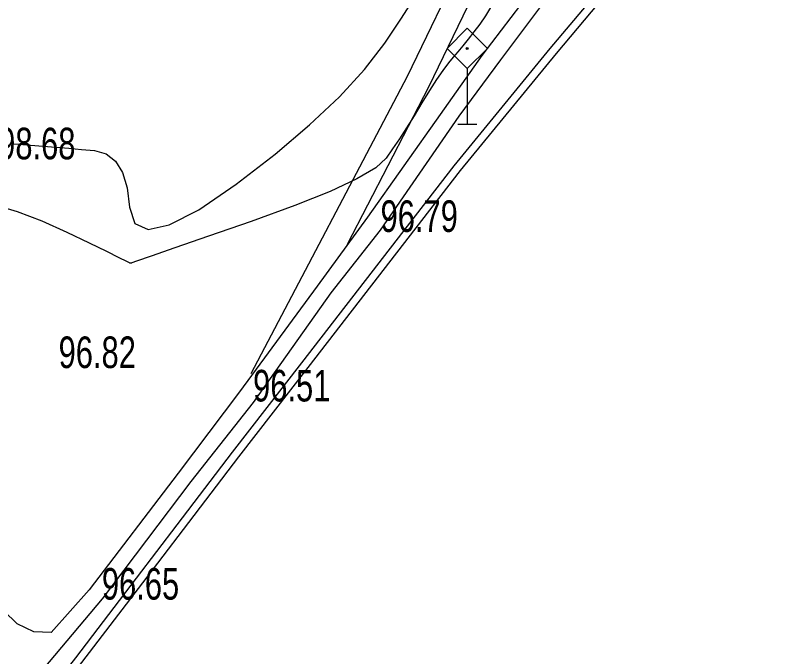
# Model space of a CAD drawing. Header units: metres. Extents: x 431006 to 434411, y 2469261 to 2473208.
# Drawn here: x 433284.7 to 433383.2, y 2469403.4 to 2469484.6 of the extents above; entities that cross this region are included whole.
import ezdxf

# ---------------------------------------------------------------- set-up
doc = ezdxf.new("R2010")
doc.units = ezdxf.units.M
doc.header["$MEASUREMENT"] = 0
for name, color, linetype, lineweight in [('CAO DO', 8, 'Continuous', 18), ('duong be tong-ks', 8, 'Continuous', 18), ('duongsat', 8, 'DUONG_SAT', 18), ('ks_giai phan cach', 8, 'Continuous', 18), ('ks_kyhieudoclap', 8, 'Continuous', 18), ('MH_DongMuc_Con', 8, 'Continuous', 18)]:
    doc.layers.add(name, color=color, linetype=linetype, lineweight=lineweight)
doc.styles.get("Standard").update_dxf_attribs({"font": 'arial.ttf'})
doc.linetypes.add('DUONG_SAT', pattern='A,5,[130,ltypeshp.shx,S=0.75,R=0,X=0,Y=0],5', length=10)

# ---------------------------------------------------------------- blocks, each defined once
blk = doc.blocks.new('Bienbao')
at = {"layer": 'ks_kyhieudoclap'}
h = blk.add_hatch(color=256, dxfattribs=at)
edge = h.paths.add_edge_path()
edge.add_arc((0, 8), 0.1, 0, 360)
blk.add_lwpolyline([(-2.121, 8), (0, 5.879), (2.121, 8), (0, 10.121)], close=True, dxfattribs=at)
for points in [[(0, 5.879), (0, 0)], [(-1, 0), (1, 0)]]:
    blk.add_lwpolyline(points, dxfattribs=at)
blk.add_circle((0, 8), 0.1, dxfattribs=at)

msp = doc.modelspace()

# ---------------------------------------------------------------- linework, layer by layer
at = {"layer": 'duong be tong-ks', "color": 8, "lineweight": 0}
for points in [[(433326.708, 2469455.631), (433337.007, 2469475.554), (433344.432, 2469490.964), (433346.338, 2469497.295), (433345.641, 2469503.239), (433342.432, 2469510.462), (433331.506, 2469530.914), (433326.17, 2469537.064), (433311.731, 2469548.34), (433292.134, 2469562.191), (433276.48, 2469574.172), (433270.531, 2469579.146), (433256.885, 2469594.507), (433251.395, 2469600.065), (433247.384, 2469606.82)], [(433314.52, 2469439.236), (433334.323, 2469476.894), (433341.627, 2469492.054), (433343.286, 2469497.564), (433342.714, 2469502.437), (433339.734, 2469509.145), (433329.019, 2469529.203), (433324.094, 2469534.878), (433309.941, 2469545.931), (433290.355, 2469559.774), (433274.605, 2469571.829), (433268.436, 2469576.987), (433254.695, 2469592.456), (433249.003, 2469598.218), (433244.805, 2469605.289)], [(433289.208, 2469406.452), (433289.208, 2469406.452), (433287.016, 2469406.514), (433284.908, 2469407.56), (433279.818, 2469412.423), (433277.123, 2469415.101), (433273.92, 2469417.813)]]:
    msp.add_lwpolyline(points, dxfattribs=at)
at = {"layer": 'duong be tong-ks', "color": 8, "linetype": 'Continuous', "lineweight": 0, "elevation": 92.053}
msp.add_lwpolyline([(433226.592, 2469331.22), (433238.744, 2469348.086), (433247.276, 2469359.382), (433255.361, 2469367.462), (433265.072, 2469376.577), (433273.176, 2469385.081), (433284.515, 2469397.399), (433295.718, 2469410.726), (433306.914, 2469425.574), (433314.802, 2469435.576), (433324.671, 2469449.448), (433330.882, 2469457.381), (433340.848, 2469471.841), (433346.123, 2469478.985), (433352.739, 2469487.785), (433359.789, 2469496.653), (433366.494, 2469505.078), (433374.986, 2469514.664), (433382.824, 2469523.779), (433387.862, 2469529.372), (433408.267, 2469548.53), (433423.118, 2469561.6), (433428.477, 2469567.036)], dxfattribs=at)
at = {"layer": 'duong be tong-ks', "color": 8, "linetype": 'Continuous', "lineweight": 0}
msp.add_lwpolyline([(433383.083, 2469528.591), (433383.083, 2469528.591), (433383.083, 2469528.591), (433383.083, 2469528.591), (433379.858, 2469525.128), (433372.426, 2469515.119), (433364.352, 2469506.235), (433357.338, 2469497.325), (433351.068, 2469489.17), (433343.716, 2469479.533), (433338.476, 2469472.064), (433329.237, 2469459.039), (433322.88, 2469450.283), (433313.035, 2469436.909), (433305.262, 2469426.608), (433294.002, 2469411.865), (433289.208, 2469406.452)], dxfattribs=at)
at = {"layer": 'duongsat', "color": 8, "lineweight": 0}
for points in [[(433182.814, 2469261.486), (433195.93, 2469278.428), (433203.793, 2469288.577), (433211.73, 2469299.014), (433219.702, 2469309.026), (433232.009, 2469325.055), (433248.717, 2469346.854), (433269.505, 2469373.637), (433277.525, 2469384.123), (433283.662, 2469392.185), (433292.307, 2469403.239), (433300.013, 2469413.336), (433305.152, 2469420.085), (433312.178, 2469429.287), (433320.955, 2469440.6), (433340.243, 2469465.556), (433352.4, 2469480.419), (433367.31, 2469498.136), (433381.52, 2469514.246), (433389.84, 2469523.309), (433404.945, 2469539.132), (433415.652, 2469549.838), (433424.461, 2469558.714), (433434.671, 2469568.615)], [(433183.605, 2469260.874), (433196.721, 2469277.816), (433204.586, 2469287.968), (433212.52, 2469298.399), (433220.49, 2469308.41), (433232.802, 2469324.446), (433249.509, 2469346.244), (433270.297, 2469373.027), (433278.32, 2469383.516), (433284.454, 2469391.574), (433293.098, 2469402.628), (433300.809, 2469412.73), (433305.947, 2469419.479), (433312.971, 2469428.677), (433321.746, 2469439.987), (433341.026, 2469464.934), (433353.169, 2469479.781), (433368.068, 2469497.484), (433382.263, 2469513.577), (433390.57, 2469522.626), (433405.66, 2469538.433), (433416.361, 2469549.132), (433425.164, 2469558.002), (433435.361, 2469567.89)]]:
    msp.add_lwpolyline(points, dxfattribs=at)
at = {"layer": 'MH_DongMuc_Con', "color": 8, "lineweight": 0, "elevation": 98}
for points in [[(433283.97, 2469468.329), (433285.145, 2469468.273), (433286.598, 2469468.172), (433288.195, 2469468.045), (433289.801, 2469467.911), (433291.416, 2469467.77), (433293.04, 2469467.621), (433294.674, 2469467.465), (433296.163, 2469467.05), (433297.353, 2469466.125), (433298.244, 2469464.689), (433298.836, 2469462.743), (433299.13, 2469460.288), (433299.786, 2469458.236), (433301.462, 2469457.501), (433304.16, 2469458.084), (433307.88, 2469459.984), (433312.62, 2469463.201), (433317.574, 2469467.018), (433321.933, 2469470.716), (433325.697, 2469474.296), (433328.865, 2469477.756), (433331.439, 2469481.098), (433333.483, 2469484.132), (433335.064, 2469486.671)], [(433344.836, 2469485.593), (433344.217, 2469484.52), (433343.494, 2469483.479), (433342.74, 2469482.494), (433342.025, 2469481.585), (433341.35, 2469480.754), (433340.714, 2469480), (433340.118, 2469479.323), (433339.498, 2469478.58), (433338.79, 2469477.626), (433337.995, 2469476.463), (433337.111, 2469475.09), (433336.14, 2469473.507), (433335.147, 2469471.877), (433334.198, 2469470.362), (433333.292, 2469468.962), (433332.431, 2469467.678), (433331.613, 2469466.509), (433330.293, 2469465.301), (433327.926, 2469463.896), (433324.512, 2469462.297), (433320.051, 2469460.502), (433314.543, 2469458.513), (433309.111, 2469456.632), (433304.88, 2469455.166), (433301.851, 2469454.113), (433300.023, 2469453.475), (433299.395, 2469453.251), (433299.368, 2469453.236), (433299.339, 2469453.223), (433299.308, 2469453.214), (433299.276, 2469453.207), (433299.242, 2469453.203), (433299.209, 2469453.204), (433299.179, 2469453.21), (433299.153, 2469453.222), (433299.13, 2469453.239), (433299.111, 2469453.261), (433298.781, 2469453.436), (433297.825, 2469453.909), (433296.244, 2469454.681), (433294.038, 2469455.751), (433291.206, 2469457.121), (433288.066, 2469458.525), (433284.936, 2469459.702), (433281.816, 2469460.65)]]:
    msp.add_lwpolyline(points, dxfattribs=at)

# ---------------------------------------------------------------- block references
at = {"layer": 'ks_giai phan cach', "color": 8, "xscale": 1.200000000186265, "yscale": 1.200000000186265, "zscale": 1.200000000186265}
msp.add_blockref('Bienbao', (433341.888, 2469470.813, 96.887), dxfattribs=at)

# ---------------------------------------------------------------- texts
at = {"layer": 'CAO DO', "color": 8, "lineweight": 0, "width": 0.7}
for s, p in [('98.68', (433282.489, 2469466.368, 98.683)), ('96.79', (433330.913, 2469457.172, 96.786)), ('96.82', (433290.142, 2469439.931, 96.82)), ('96.51', (433314.769, 2469435.702, 96.509)), ('96.65', (433295.624, 2469410.606, 96.648))]:
    msp.add_text(s, height=4, dxfattribs=at).set_placement(p)

doc.saveas('drawing.dxf')
